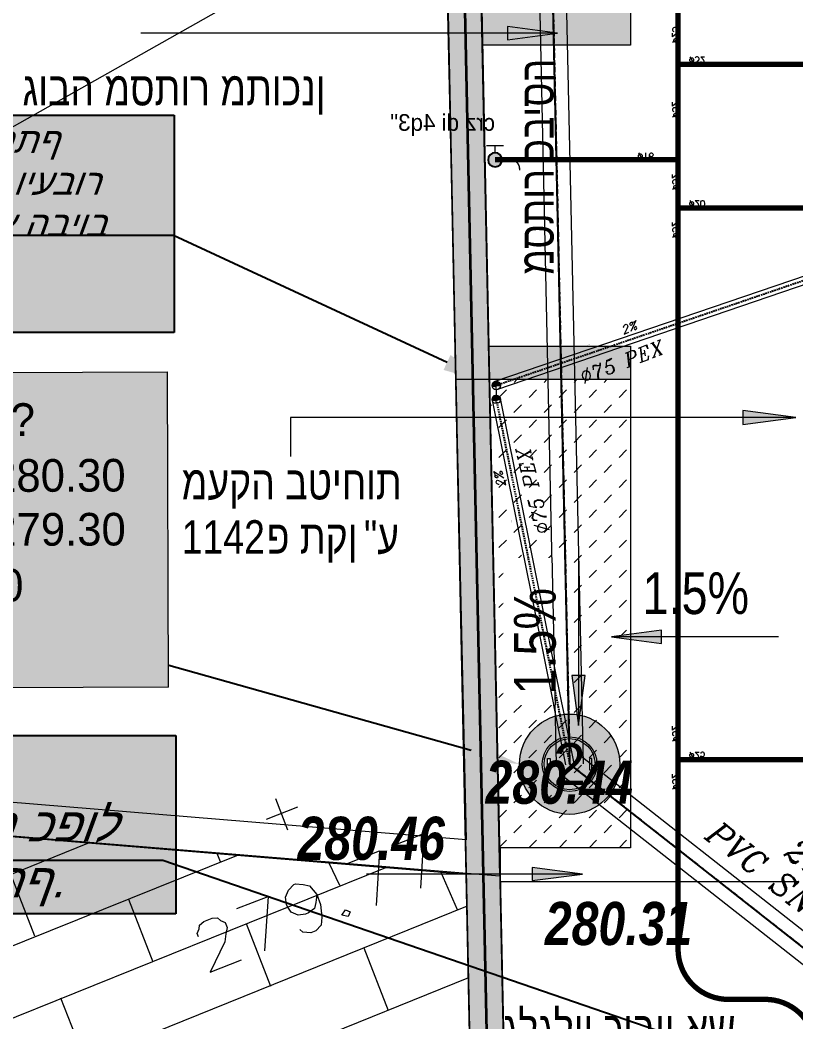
# Model space of a CAD drawing. Header units: centimetres. Extents: x 14435 to 32127, y -4289 to 2500.
# Drawn here: x 25377 to 25841, y -1627 to -1027 of the extents above; entities that cross this region are included whole.
import ezdxf
from ezdxf import colors
from ezdxf.entities.mleader import LeaderData, LeaderLine
from ezdxf.lldxf.tags import DXFTag
from ezdxf.math import Vec2, Vec3

# ---------------------------------------------------------------- set-up
doc = ezdxf.new("R2010")
doc.units = ezdxf.units.CM
doc.set_wipeout_variables(frame=1)
doc.linetypes.add('Hidden', pattern=[0.714375, 0.47625, -0.238125])
for name, color, linetype in [('A', 251, 'Continuous'), ('biov 110', 252, 'Continuous'), ('biov center', 130, 'Hidden'), ('BIUV', 4, 'Continuous'), ('BLACK', 250, 'Continuous'), ('cold water', 150, 'Continuous'), ('hot water', 1, 'Continuous'), ('num of plumbing', 250, 'Continuous'), ('text', 250, 'Continuous'), ('ברז גן', 5, 'Continuous')]:
    doc.layers.add(name, color=color, linetype=linetype)
for name, color, linetype, lineweight in [('A-DETL', 7, 'Continuous', 5), ('A-FLOR', 7, 'Continuous', 13), ('A-FLOR-PATT', 7, 'Continuous', 13), ('A-WALL', 7, 'Continuous', 13), ('A-WALL-PATT', 7, 'Continuous', 35), ('G-ANNO-DIMS', 7, 'Continuous', 5), ('G-ANNO-TEXT', 7, 'Continuous', 5)]:
    doc.layers.add(name, color=color, linetype=linetype, lineweight=lineweight)
for name, color, linetype, lineweight, true_color in [('PDF_0-Buildline', 4, 'Continuous', 5, 0x00ffff), ('PDF_0-GDR', 3, 'Continuous', 5, 0x00ff00), ('PDF_C1660_0_1', 3, 'Continuous', 5, 0x00ff00), ('PDF_HW-WALK-250', 8, 'Continuous', 5, 0x808080), ('PDF_M1502', 251, 'Continuous', 5, 0x656565), ('PDF_M1509', 251, 'Continuous', 5, 0x656565), ('מפת מדידה_dwg', 8, 'Continuous', 5, 0x767676)]:
    doc.layers.add(name, color=color, linetype=linetype, lineweight=lineweight, true_color=true_color)
doc.styles.add('Arial_10', font='arial.ttf', dxfattribs={"width": 0.8, "height": 20})
doc.styles.add('Arial_13', font='arial.ttf', dxfattribs={"width": 0.8, "height": 25})
doc.styles.add('Arial_B_I', font='arialbi.ttf', dxfattribs={"width": 0.8, "height": 25.793651})
doc.styles.add('italic1', font='italic.shx', dxfattribs={"height": 30})
doc.styles.add('MUR', font='MIRYL', dxfattribs={"oblique": 20})
doc.styles.add('ROMANS', font='romans.shx', dxfattribs={"height": 0.7})
doc.styles.add('SEACAD_arial_ttf', font='arial.ttf')
doc.styles.add('SH20', font='simpheb', dxfattribs={"height": 20})
doc.styles.add('SIVAN_M', font='SIVAN_M.shx', dxfattribs={"height": 0.4})
tags = doc.linetypes.add('WATER', pattern='A,7.5,-1.155096,["Water",Standard,S=1.5,R=0,X=0,Y=-0.35773],-8.414339,7.5', length=24.569435).pattern_tags.tags
tags[6] = DXFTag(74, 10)

# ---------------------------------------------------------------- blocks, each defined once
blk = doc.blocks.new('מפת מדידה_dwg-896485-קרקע פיתוח')
at = {"layer": 'PDF_0-Buildline', "color": 131, "lineweight": 13, "true_color": 0xaaffff, "flags": 128}
for points in [[(29973.55, 24855.62), (30558.71, 24570.98), (30371.42, 24059.89), (29736.52, 24369.93)], [(29983.07, 24828.11), (30533.32, 24560.4), (30360.84, 24087.4), (29762.97, 24379.45)]]:
    blk.add_lwpolyline(points, close=True, dxfattribs=at)
at = {"layer": 'PDF_0-GDR', "color": 81, "lineweight": 13, "true_color": 0xaaffaa, "flags": 128}
for points in [[(30286.36, 26239.71), (31021.13, 25890.51), (30267.72, 23835.56)], [(32374.51, 23011.25), (32997.77, 25122.28), (32147.01, 25373.06), (31040.17, 25882.04), (30300.52, 23866.25)]]:
    blk.add_lwpolyline(points, dxfattribs=at)
at = {"layer": 'PDF_C1660_0_1', "color": 81, "lineweight": 13, "true_color": 0xaaffaa, "flags": 128}
blk.add_lwpolyline([(30259.25, 23781.59), (31033.83, 25895.8), (32150.18, 25382.59), (32460.3, 26354.86)], dxfattribs=at)
at = {"layer": 'PDF_HW-WALK-250', "color": 254, "lineweight": 13, "true_color": 0xd4d4d4}
for p, q in [((29634.94, 24162.53), (30149.2, 24167.82)), ((30099.47, 24127.61), (30099.47, 24166.76)), ((30219.04, 24128.67), (30219.04, 24133.96)), ((29615.89, 24122.32), (30229.62, 24128.67)), ((30159.78, 24087.4), (30159.78, 24127.61)), ((30280.42, 24089.52), (30279.36, 24104.33)), ((29623.3, 24082.11), (30310.04, 24089.52)), ((30100.53, 24047.19), (30100.53, 24087.4)), ((30220.1, 24048.25), (30220.1, 24088.46)), ((30340.73, 24050.36), (30339.67, 24074.7)), ((29704.78, 24042.96), (30347.08, 24050.36)), ((30280.42, 24009.1), (30280.42, 24049.31)), ((29787.31, 24003.81), (30332.26, 24010.15))]:
    blk.add_line(p, q, dxfattribs=at)
at = {"layer": 'PDF_HW-WALK-250', "color": 254, "lineweight": 13, "true_color": 0xd4d4d4, "flags": 128}
blk.add_lwpolyline([(30353.43, 24068.35), (30267.72, 23835.56), (30242.32, 23848.26), (30219.04, 23797.46), (29601.08, 24092.69), (29736.52, 24369.93)], close=True, dxfattribs=at)
at = {"layer": 'PDF_M1502', "color": 9, "lineweight": 13, "true_color": 0xcbcbcb}
for p, q in [((30263.48, 24151.95), (30263.48, 24131.84)), ((30253.96, 24142.42), (30274.07, 24142.42))]:
    blk.add_line(p, q, dxfattribs=at)
at = {"layer": 'PDF_M1502', "color": 9, "lineweight": 13, "true_color": 0xcbcbcb, "flags": 128}
for points in [[(30190.47, 24091.63), (30190.47, 24093.75), (30192.59, 24095.87), (30193.65, 24097.98), (30196.82, 24099.04), (30202.11, 24099.04), (30205.29, 24097.98), (30206.34, 24095.87), (30208.46, 24093.75), (30208.46, 24090.57), (30206.34, 24087.4), (30204.23, 24083.17), (30189.41, 24069.41), (30209.52, 24069.41)], [(30217.98, 24099.04), (30238.09, 24099.04), (30224.33, 24069.41)], [(30265.6, 24089.52), (30263.48, 24085.28), (30261.37, 24082.11), (30257.14, 24081.05), (30255.02, 24081.05), (30250.79, 24082.11), (30247.61, 24085.28), (30246.55, 24089.52), (30246.55, 24090.57), (30247.61, 24094.81), (30250.79, 24097.98), (30255.02, 24100.1), (30256.08, 24100.1), (30260.31, 24097.98), (30263.48, 24095.87), (30265.6, 24089.52), (30265.6, 24083.17), (30263.48, 24075.76), (30261.37, 24071.53), (30257.14, 24069.41), (30253.96, 24069.41), (30249.73, 24071.53), (30248.67, 24073.64)], [(30289.94, 24100.1), (30310.04, 24100.1), (30296.29, 24070.47)], [(30318.51, 24100.1), (30338.61, 24100.1), (30324.86, 24070.47)]]:
    blk.add_lwpolyline(points, dxfattribs=at)
blk.add_lwpolyline([(30275.12, 24072.59), (30278.3, 24074.7), (30280.42, 24072.59), (30278.3, 24070.47)], close=True, dxfattribs=at)
at = {"layer": 'PDF_M1509', "color": 9, "lineweight": 13, "true_color": 0xcbcbcb, "flags": 128}
blk.add_lwpolyline([(29602.82, 24489.48), (30739.66, 24651.4), (31822.15, 24861.97)], dxfattribs=at)
blk = doc.blocks.new('pituah')
at = {"layer": 'A-FLOR-PATT', "lineweight": 5, "true_color": 0x85a877}
h = blk.add_hatch(dxfattribs=at)
h.set_pattern_fill('FP_50', color=252, style=0, pattern_type=2)
h.set_pattern_definition([(44.997, (59213.416, -9549.397), (-8.979786, 8.97931), [6.35, -6.35])])
h.paths.add_polyline_path([(58386.16, -12607.62), (58464.5, -12607.62), (58464.5, -12327.45), (58380.23, -12327.45), (58385.83, -12591.89)], flags=0)
at = {"layer": 'A-WALL-PATT', "lineweight": 13, "true_color": 0x636466}
for points in [[(58464.5, -12127.5), (58464.5, -12107.5), (58355.57, -12107.5), (58355.99, -12127.5), (58459.16, -12127.5)], [(58359.8, -12307.45), (58379.81, -12307.45), (58376, -12127.5), (58355.99, -12127.5)], [(58402.14, -12327.45), (58464.5, -12327.45), (58464.5, -12307.45), (58359.8, -12307.45), (58360.23, -12327.45), (58391.78, -12327.45)], [(58391.78, -12872.64), (58380.23, -12327.45), (58360.23, -12327.45), (58371.75, -12871.39), (58386.59, -12872.32)]]:
    blk.add_hatch(color=251, dxfattribs=at).paths.add_polyline_path(points, flags=0)
at = {"layer": 'G-ANNO-DIMS'}
for points in [[(58420.83, -12120.23), (58390.83, -12116.28), (58390.83, -12124.18)], [(58453.12, -12481.35), (58483.12, -12485.3), (58483.12, -12477.4)], [(58433.42, -12534.44), (58437.37, -12504.44), (58429.47, -12504.44)], [(58435.76, -12623.21), (58405.76, -12619.26), (58405.76, -12627.16)]]:
    blk.add_hatch(color=256, dxfattribs=at).paths.add_polyline_path(points, flags=0)
at = {"layer": 'G-ANNO-TEXT'}
blk.add_hatch(color=256, dxfattribs=at).paths.add_polyline_path([(58563.48, -12350.08), (58531.73, -12345.9), (58531.73, -12354.26)], flags=0)
at = {"layer": 'A-DETL', "color": 176, "lineweight": 35, "true_color": 0x000080}
blk.add_line((58382.89, -12925.47), (58335.21, -10673.95), dxfattribs=at)
at = {"layer": 'A-DETL'}
blk.add_line((58386.59, -12627.62), (58564.5, -12627.62), dxfattribs=at)
at = {"layer": 'A-FLOR'}
for p, q in [((58464.5, -12327.45), (58464.5, -12607.62)), ((58464.5, -12607.62), (58386.16, -12607.62)), ((58386.59, -12607.62), (58386.59, -12627.62))]:
    blk.add_line(p, q, dxfattribs=at)
at = {"layer": 'A-WALL'}
for p, q in [((58371.75, -12871.39), (58325.41, -10683.4)), ((58464.5, -12107.5), (58464.5, -12127.5)), ((58464.5, -12127.5), (58376, -12127.5)), ((58376, -12127.5), (58379.81, -12307.45)), ((58379.81, -12307.45), (58464.5, -12307.45)), ((58464.5, -12307.45), (58464.5, -12327.45)), ((58464.5, -12327.45), (58360.23, -12327.45)), ((58380.23, -12327.45), (58391.78, -12872.64))]:
    blk.add_line(p, q, dxfattribs=at)
at = {"layer": 'G-ANNO-DIMS'}
for p, q in [((58420.83, -12120.23), (58390.83, -12116.28)), ((58390.83, -12116.28), (58390.83, -12124.18)), ((58420.83, -12120.23), (58171.55, -12120.23)), ((58390.83, -12124.18), (58420.83, -12120.23)), ((58433.42, -12434.44), (58433.42, -12534.44)), ((58483.12, -12477.4), (58453.12, -12481.35)), ((58453.12, -12481.35), (58483.12, -12485.3)), ((58553.12, -12481.35), (58453.12, -12481.35)), ((58483.12, -12485.3), (58483.12, -12477.4)), ((58437.37, -12504.44), (58429.47, -12504.44)), ((58429.47, -12504.44), (58433.42, -12534.44)), ((58433.42, -12534.44), (58437.37, -12504.44)), ((58435.76, -12623.21), (58405.76, -12619.26)), ((58405.76, -12619.26), (58405.76, -12627.16)), ((58435.76, -12623.21), (58306.65, -12623.21)), ((58405.76, -12627.16), (58435.76, -12623.21))]:
    blk.add_line(p, q, dxfattribs=at)
at = {"layer": 'G-ANNO-TEXT'}
for p, q in [((58261.13, -12350.08), (58261.13, -12373.36)), ((58563.48, -12350.08), (58261.13, -12350.08)), ((58563.48, -12350.08), (58531.73, -12345.9)), ((58531.73, -12345.9), (58531.73, -12354.26)), ((58531.73, -12354.26), (58563.48, -12350.08))]:
    blk.add_line(p, q, dxfattribs=at)
at = {"layer": 'מפת מדידה_dwg', "color": 31, "true_color": 0xffbfaa, "rotation": 21.33280097992486}
blk.add_blockref('מפת מדידה_dwg-896485-קרקע פיתוח', (38848.27, -46084.56), dxfattribs=at)
at = {"layer": 'G-ANNO-DIMS', "char_height": 25.794, "width": 99.1684, "attachment_point": 1, "line_spacing_factor": 0.941778, "style": 'Arial_B_I'}
for s, insert in [('280.44', (58377.8, -12555.4)), ('280.46', (58265.33, -12588.91)), ('280.31', (58413.28, -12639.89))]:
    blk.add_mtext(s, dxfattribs=dict(at, insert=insert))
at = {"layer": 'G-ANNO-TEXT', "insert": (58398.53, -12264.71), "char_height": 20, "width": 145.5865, "attachment_point": 1, "rotation": 90, "style": 'Arial_10'}
blk.add_mtext('מסתור כביסה', dxfattribs=at)
at = {"layer": 'G-ANNO-TEXT', "char_height": 20, "attachment_point": 1, "style": 'Arial_10'}
for s, insert, width in [('גובה מסתור מתוכנן', (58100.79, -12143.45), 205.232), ('מעקה בטיחות', (58196.05, -12379.16), 149.4346), ('1142', (58196.05, -12411.57), 61.5696), ('פ תקן ', (58246.85, -12411.57), 70.5485), ('\\fArial|b0|i0|c177|p34|;\\W.8;"', (58305.06, -12411.57), 9.6203), ('\\fArial|b0|i0|c177|p34|;\\W.8;ע', (58313, -12411.57), 14.751)]:
    blk.add_mtext(s, dxfattribs=dict(at, insert=insert, width=width))
at = {"layer": 'G-ANNO-TEXT', "color": 1, "true_color": 0xff0000, "insert": (58387.93, -12705.48), "char_height": 20, "width": 157.1308, "attachment_point": 1, "style": 'Arial_10'}
blk.add_mtext('גלגלון כיבוי אש', dxfattribs=at)
at = {"layer": 'G-ANNO-DIMS', "insert": (58394.78, -12515.81), "char_height": 25, "width": 75.2945, "attachment_point": 1, "rotation": 90, "line_spacing_factor": 0.941778, "style": 'Arial_13', "bg_fill": 3, "box_fill_scale": 1.25, "bg_fill_color": 9, "bg_fill_true_color": 13158600, "bg_fill_transparency": 0}
blk.add_mtext('1.5%', dxfattribs=at)
at = {"layer": 'G-ANNO-DIMS', "insert": (58471.75, -12442.71), "char_height": 25, "width": 75.2945, "attachment_point": 1, "line_spacing_factor": 0.941778, "style": 'Arial_13', "bg_fill": 3, "box_fill_scale": 1.25, "bg_fill_color": 9, "bg_fill_true_color": 13158600, "bg_fill_transparency": 0}
blk.add_mtext('1.5%', dxfattribs=at)
blk = doc.blocks.new('G_LABELD')
blk.add_wipeout([(0, 193.3), (214.2, 193.3), (214.2, 0), (0, 0)])
at = {"true_color": 0xffffff, "transparency": 33554687}
h = blk.add_hatch(color=7, dxfattribs=at)
h.dxf.hatch_style = 1
h.paths.add_polyline_path([(214.2, 193.3), (0, 193.3), (0, 0), (214.2, 0)])
h.paths.add_polyline_path([(101.57, 82.02), (134.87, 82.02), (134.87, 112.02), (101.57, 112.02)], flags=24)
h.paths.add_polyline_path([(101.57, 115.07), (144.17, 115.07), (144.17, 145.07), (101.57, 145.07)], flags=24)
h.paths.add_polyline_path([(23, 48.33), (71.1, 48.33), (71.1, 78.33), (23, 78.33)], flags=24)
h.paths.add_polyline_path([(23.9, 15.2), (54.08, 15.2), (54.08, 45.2), (23.9, 45.2)], flags=24)
h.paths.add_polyline_path([(23, 81.67), (93, 81.67), (93, 111.67), (23, 111.67)], flags=24)
h.paths.add_polyline_path([(68.49, 47.86), (98.67, 47.86), (98.67, 77.86), (68.49, 77.86)], flags=24)
h.paths.add_polyline_path([(22.36, 149.37), (148.55, 149.37), (148.55, 179.37), (22.36, 179.37)], flags=24)
h.paths.add_polyline_path([(23, 115), (102.52, 115), (102.52, 145), (23, 145)], flags=24)
at = {"color": 0, "linetype": 'Continuous', "lineweight": 13}
for p, q in [((0, 193.3), (214.2, 193.3)), ((0, 0), (0, 193.3)), ((214.2, 0), (214.2, 193.3)), ((214.2, 0), (0, 0))]:
    blk.add_line(p, q, dxfattribs=at)
at = {"color": 0, "lineweight": 9, "style": 'SH20'}
for s, p in [('T.L.=', (28, 120)), ('I.L.=', (28, 86.67)), ('H=', (28, 53.33))]:
    blk.add_text(s, height=20, dxfattribs=at).set_placement(p)
blk.add_attdef('NUMBER', (27.36, 154.37), '', height=20, dxfattribs=at)
at = {"color": 0, "lineweight": 9}
for tag, p in [('TL', (106.57, 120.07)), ('IL', (106.57, 87.02)), ('H', (73.49, 52.86)), ('D', (28.9, 20.2))]:
    blk.add_attdef(tag, p, '', height=20, dxfattribs=at)
blk = doc.blocks.new('*U742')
at = {"layer": 'biov 110', "color": 1, "lineweight": 15}
for p, q in [((5497, -364.77), (6312.55, -364.77)), ((5497, -380.77), (6312.55, -380.77))]:
    blk.add_line(p, q, dxfattribs=at)
at = {"layer": 'biov center', "color": 3, "ltscale": 6}
blk.add_lwpolyline([(5497, -372.77), (6312.55, -372.77)], dxfattribs=at)
blk = doc.blocks.new('*U746')
at = {"layer": 'biov 110', "color": 1, "lineweight": 15}
for p, q in [((5497, -364.77), (6020.59, -364.77)), ((5497, -380.77), (6020.59, -380.77))]:
    blk.add_line(p, q, dxfattribs=at)
at = {"layer": 'biov center', "color": 3, "ltscale": 6}
blk.add_lwpolyline([(5497, -372.77), (6020.59, -372.77)], dxfattribs=at)
blk = doc.blocks.new('A$C41AC0131')
at = {"layer": 'BIUV', "color": 5, "ltscale": 40}
blk.add_lwpolyline([(0, 11.3, 0, 16.3, 0), (57, 8.1, 0, 0, 0), (81.5, 7, 0, 0, 0)], format="xyseb", dxfattribs=at)
blk = doc.blocks.new('A$C38873827')
at = {"color": 7, "rotation": 87.25165573860627}
blk.add_blockref('A$C41AC0131', (13.5, -0.5), dxfattribs=at)
blk = doc.blocks.new('*U888')
at = {"layer": 'biov 110', "color": 5, "lineweight": 5}
for p, q in [((8478.18, 3899.65), (8700.74, 3899.65)), ((8478.18, 3894.65), (8700.74, 3894.65))]:
    blk.add_line(p, q, dxfattribs=at)
at = {"layer": 'biov center', "color": 3, "ltscale": 2}
blk.add_lwpolyline([(8478.18, 3897.15), (8700.74, 3897.15)], dxfattribs=at)
blk = doc.blocks.new('MH D1000')
at = {"lineweight": 5}
h = blk.add_hatch(color=9, dxfattribs=at)
h.paths.add_polyline_path([(435, 171), (690, 171, 0.869252), (-399, 171), (-145, 171, -0.770288)])
h.paths.add_polyline_path([(695, 94, 0.034931), (690, 171), (435, 171, -0.064609), (445, 94, -1), (-155, 94, -0.064609), (-145, 171), (-399, 171, 0.034931), (-405, 94, 1)])
h = blk.add_hatch(color=9, dxfattribs=at)
h.paths.add_polyline_path([(-135, 94, 1), (425, 94, 1)])
h.paths.add_polyline_path([(-70, 156), (-70, 32), (-97, 32), (-97, 156)], flags=16)
h.paths.add_polyline_path([(361, 156), (387, 156), (387, 32), (361, 32)], flags=16)
at = {"layer": 'BLACK', "lineweight": 5}
for points in [[(-97, 32), (-97, 156), (-70, 156), (-70, 32)], [(387, 32), (387, 156), (361, 156), (361, 32)]]:
    blk.add_lwpolyline(points, close=True, dxfattribs=at)
for radius in [550, 300, 280]:
    blk.add_circle((145, 94), radius, dxfattribs=at)
blk = doc.blocks.new('zekef m.k')
at = {"layer": 'hot water', "color": 5, "lineweight": 5, "ltscale": 20}
blk.add_line((3584, 2419.2, 6.4), (3580.7, 2419.2, 6.4), dxfattribs=at)
for centre in [(3578.2, 2419.2, 6.4), (3586.5, 2419.2, 6.4)]:
    blk.add_circle(centre, 2.5, dxfattribs=at)
at = {"layer": 'num of plumbing', "lineweight": 0}
for p, q in [((3578.2, 2421.43, 6.4), (3577.64, 2420.87, 6.4)), ((3578.2, 2420.73, 6.4), (3577.76, 2421.17, 6.4)), ((3578.2, 2421.34, 6.4), (3578.01, 2421.53, 6.4)), ((3578.2, 2421.7, 6.4), (3578.2, 2416.7, 6.4)), ((3578.46, 2421.69, 6.4), (3578.2, 2421.43, 6.4)), ((3578.97, 2421.58, 6.4), (3578.2, 2420.81, 6.4)), ((3579.39, 2421.4, 6.4), (3578.2, 2420.2, 6.4)), ((3580.34, 2419.2, 6.4), (3578.2, 2421.34, 6.4)), ((3579.76, 2421.15, 6.4), (3578.2, 2419.59, 6.4)), ((3580.69, 2419.46, 6.4), (3578.46, 2421.69, 6.4)), ((3580.43, 2420.34, 6.4), (3579.34, 2421.43, 6.4)), ((3586.5, 2421.43, 6.4), (3585.94, 2420.87, 6.4)), ((3586.5, 2420.73, 6.4), (3586.06, 2421.17, 6.4)), ((3586.5, 2421.34, 6.4), (3586.31, 2421.53, 6.4)), ((3586.5, 2421.7, 6.4), (3586.5, 2416.7, 6.4)), ((3586.76, 2421.69, 6.4), (3586.5, 2421.43, 6.4)), ((3587.27, 2421.58, 6.4), (3586.5, 2420.81, 6.4)), ((3587.69, 2421.4, 6.4), (3586.5, 2420.2, 6.4)), ((3588.64, 2419.2, 6.4), (3586.5, 2421.34, 6.4)), ((3588.06, 2421.15, 6.4), (3586.5, 2419.59, 6.4)), ((3588.99, 2419.46, 6.4), (3586.76, 2421.69, 6.4)), ((3588.73, 2420.34, 6.4), (3587.64, 2421.43, 6.4)), ((3575.7, 2419.2, 6.4), (3580.7, 2419.2, 6.4)), ((3578.2, 2420.81, 6.4), (3577.6, 2420.22, 6.4)), ((3578.2, 2420.11, 6.4), (3577.61, 2420.71, 6.4)), ((3578.2, 2419.5, 6.4), (3577.63, 2420.07, 6.4)), ((3578.2, 2420.2, 6.4), (3577.75, 2419.75, 6.4)), ((3578.2, 2419.59, 6.4), (3578, 2419.39, 6.4)), ((3579.73, 2419.2, 6.4), (3578.2, 2420.73, 6.4)), ((3579.11, 2419.2, 6.4), (3578.2, 2420.11, 6.4)), ((3578.5, 2419.2, 6.4), (3578.2, 2419.5, 6.4)), ((3578.42, 2419.2, 6.4), (3578.32, 2419.1, 6.4)), ((3580.69, 2419.02, 6.4), (3578.38, 2416.71, 6.4)), ((3578.53, 2416.72, 6.4), (3578.38, 2416.87, 6.4)), ((3580.08, 2420.85, 6.4), (3578.42, 2419.2, 6.4)), ((3580.11, 2417.59, 6.4), (3578.5, 2419.2, 6.4)), ((3579.04, 2419.2, 6.4), (3578.59, 2418.76, 6.4)), ((3579.02, 2416.84, 6.4), (3578.64, 2417.23, 6.4)), ((3579.65, 2419.2, 6.4), (3578.77, 2418.32, 6.4)), ((3579.81, 2417.28, 6.4), (3578.77, 2418.32, 6.4)), ((3579.44, 2417.03, 6.4), (3578.79, 2417.69, 6.4)), ((3580.26, 2419.2, 6.4), (3578.8, 2417.74, 6.4)), ((3580.34, 2420.5, 6.4), (3579.04, 2419.2, 6.4)), ((3580.36, 2417.95, 6.4), (3579.11, 2419.2, 6.4)), ((3580.5, 2418.21, 6.4), (3579.19, 2416.9, 6.4)), ((3580.54, 2420.09, 6.4), (3579.65, 2419.2, 6.4)), ((3580.56, 2418.37, 6.4), (3579.73, 2419.2, 6.4)), ((3580.67, 2419.61, 6.4), (3580.26, 2419.2, 6.4)), ((3580.68, 2418.86, 6.4), (3580.34, 2419.2, 6.4)), ((3584, 2419.2, 6.4), (3589, 2419.2, 6.4)), ((3586.5, 2420.81, 6.4), (3585.9, 2420.22, 6.4)), ((3586.5, 2420.11, 6.4), (3585.91, 2420.71, 6.4)), ((3586.5, 2419.5, 6.4), (3585.93, 2420.07, 6.4)), ((3586.5, 2420.2, 6.4), (3586.05, 2419.75, 6.4)), ((3586.5, 2419.59, 6.4), (3586.3, 2419.39, 6.4)), ((3588.03, 2419.2, 6.4), (3586.5, 2420.73, 6.4)), ((3587.41, 2419.2, 6.4), (3586.5, 2420.11, 6.4)), ((3586.8, 2419.2, 6.4), (3586.5, 2419.5, 6.4)), ((3586.72, 2419.2, 6.4), (3586.62, 2419.1, 6.4)), ((3588.99, 2419.02, 6.4), (3586.68, 2416.71, 6.4)), ((3586.83, 2416.72, 6.4), (3586.68, 2416.87, 6.4)), ((3588.38, 2420.85, 6.4), (3586.72, 2419.2, 6.4)), ((3588.41, 2417.59, 6.4), (3586.8, 2419.2, 6.4)), ((3587.34, 2419.2, 6.4), (3586.89, 2418.76, 6.4)), ((3587.32, 2416.84, 6.4), (3586.94, 2417.23, 6.4)), ((3587.95, 2419.2, 6.4), (3587.07, 2418.32, 6.4)), ((3588.11, 2417.28, 6.4), (3587.07, 2418.32, 6.4)), ((3587.74, 2417.03, 6.4), (3587.09, 2417.69, 6.4)), ((3588.56, 2419.2, 6.4), (3587.1, 2417.74, 6.4)), ((3588.64, 2420.5, 6.4), (3587.34, 2419.2, 6.4)), ((3588.66, 2417.95, 6.4), (3587.41, 2419.2, 6.4)), ((3588.8, 2418.21, 6.4), (3587.49, 2416.9, 6.4)), ((3588.84, 2420.09, 6.4), (3587.95, 2419.2, 6.4)), ((3588.86, 2418.37, 6.4), (3588.03, 2419.2, 6.4)), ((3588.97, 2419.61, 6.4), (3588.56, 2419.2, 6.4)), ((3588.98, 2418.86, 6.4), (3588.64, 2419.2, 6.4))]:
    blk.add_line(p, q, dxfattribs=at)
for centre in [(3578.2, 2419.2, 6.4), (3586.5, 2419.2, 6.4)]:
    blk.add_circle(centre, 2.5, dxfattribs=at)
for centre, start, end in [((3579.17, 2420.45, 6.4), 127.76098, 232.23902), ((3587.47, 2420.45, 6.4), 127.76098, 232.23902), ((3577.23, 2417.95, 6.4), 307.76098, 52.23902), ((3585.53, 2417.95, 6.4), 307.76098, 52.23902)]:
    blk.add_arc(centre, 1.58, start, end, dxfattribs=at)
blk = doc.blocks.new('ברז גן')
at = {"layer": 'num of plumbing', "transparency": 33554687}
h = blk.add_hatch(color=5, dxfattribs=at)
h.dxf.hatch_style = 1
h.paths.add_polyline_path([(4863.6, 4271.4, 1), (4883.6, 4271.4, 1)])
at = {"layer": 'num of plumbing'}
blk.add_circle((4873.6, 4271.4), 10, dxfattribs=at)
at = {"layer": 'ברז גן', "const_width": 2}
for points in [[(4861.3, 4291.4), (4886.3, 4291.4)], [(4873.8, 4281.4), (4873.8, 4291.4)]]:
    blk.add_lwpolyline(points, dxfattribs=at)
blk.add_lwpolyline([(4863.6, 4271.4), (4851.6, 4271.4, 0.414214), (4838.6, 4258.4), (4838.6, 4256.4)], format="xyb", dxfattribs=at)

msp = doc.modelspace()

# ---------------------------------------------------------------- block references
msp.add_blockref('pituah', (-32722.21, 11084.93))

# ---------------------------------------------------------------- next in the draw order: linework, layer by layer
for points in [[(25705.91, -1472.55), (25688.04, -657.19)], [(26117.42, -1796.02), (25705.91, -1472.55)]]:
    msp.add_lwpolyline(points)
at = {"layer": 'biov 110', "color": 5, "lineweight": 5}
for p, q in [((25847.42, -1180.18), (25661.16, -1243.7)), ((25849.04, -1184.91), (25662.77, -1248.43))]:
    msp.add_line(p, q, dxfattribs=at)
at = {"layer": 'biov center', "color": 3, "ltscale": 2}
msp.add_lwpolyline([(25848.13, -1182.58), (25661.96, -1246.07)], dxfattribs=at)
at = {"layer": 'cold water', "linetype": 'WATER', "lineweight": 15, "ltscale": 0.08, "const_width": 3.2}
msp.add_lwpolyline([(25852.92, -1715.2), (25852.92, -1643.23, 0.414214), (25822.92, -1613.23), (25800.74, -1613.23, -0.414214), (25770.74, -1583.23), (25770.74, 381.6)], format="xyb", dxfattribs=at)
for points in [[(25770.74, -1053.89), (25937.43, -1053.89)], [(25770.74, -1111.03), (25661.27, -1111.03)], [(25770.74, -1139.89), (25924.53, -1139.89)], [(25770.74, -1469.91), (25924.53, -1469.91)]]:
    msp.add_lwpolyline(points, dxfattribs=at)

# ---------------------------------------------------------------- next in the draw order: block references
for name, p, rotation in [('zekef m.k', (28081.16, -4832.57, -6.4), 90), ('*U888', (20167.46, 6287.36), 281.3883711103681)]:
    msp.add_blockref(name, p, dxfattribs=dict(rotation=rotation))
at = {"color": 0, "xscale": 0.0545454545454542, "yscale": 0.0545454545454542, "zscale": 0.0545454545454542}
msp.add_blockref('MH D1000', (25697.98, -1477.69), dxfattribs=at)
at = {"layer": 'biov center', "lineweight": 0}
for name, p, rotation in [('*U742', (25940.26, 4846.66), 271.2557093106195), ('*U746', (21614.65, 2217.65), 321.8300018020384)]:
    msp.add_blockref(name, p, dxfattribs=dict(at, rotation=rotation))
at = {"layer": 'BIUV', "color": 7, "lineweight": 5, "xscale": 0.252, "yscale": 0.252, "zscale": 0.252}
for p, rotation in [((25717.06, -1221.07, -2.69), 295.7546406374284), ((25670.55, -1327.54, -2.69), 18.27190394404328)]:
    msp.add_blockref('A$C38873827', p, dxfattribs=dict(at, rotation=rotation))
at = {"layer": 'num of plumbing', "xscale": -0.4184556890603905, "yscale": 0.4184556890603905, "zscale": 0.4184556890603905}
msp.add_blockref('ברז גן', (27700.66, -2898.43), dxfattribs=at)

# ---------------------------------------------------------------- next in the draw order: texts
at = {"layer": 'BIUV', "color": 5, "lineweight": 5, "style": 'italic1'}
for s, height, rotation, p in [('2%%%', 5.04, 21.65569, (25737.87, -1215.59, 5723.41)), ('%%C75 PEX', 8.4, 20.90466, (25714.03, -1245.35)), ('%%C75 PEX', 8.4, 103.42192, (25694.23, -1333.71)), ('2%%%', 5.04, 104.17296, (25667.83, -1306.19, 5723.41))]:
    msp.add_text(s, height=height, rotation=rotation, dxfattribs=at).set_placement(p)
at = {"layer": 'BIUV', "color": 5, "style": 'italic1'}
for s, rotation, p in [('PVC SN-8 %%C160', 321.91142, (25786.37, -1516.53, 4.48)), ('2%%%', 322.9536, (25833.52, -1526.9, 15901.34))]:
    msp.add_text(s, height=14, rotation=rotation, dxfattribs=at).set_placement(p)
at = {"layer": 'BLACK', "color": 1, "insert": (25063.27, -1091.9), "char_height": 15, "attachment_point": 1, "line_spacing_factor": 0.99999, "style": 'MUR', "bg_fill": 17, "box_fill_scale": 1.5, "bg_fill_color": 255, "bg_fill_transparency": 0}
msp.add_mtext_dynamic_manual_height_columns('\\A1;\\pxr1.56289,qc;{\\fArial|b0|i0|c177|p34;ריקון תא ביוב המנקז את קומת המרתף \\fArial|b0|i0|c0|p34;   \\fArial|b0|i0|c177|p34;          יתבצע בעזרת משאבה טבולה ויעבור דרך "גמל" בגובה 50ס"מ מעל לתא הביוב הקולט אותו.\\P\\pr0;ראה פרט מצורף.}', width=398.4434, gutter_width=252.09, heights=[0], dxfattribs=at)
at = {"layer": 'G-ANNO-TEXT', "char_height": 20, "attachment_point": 1, "style": 'Arial_10'}
for insert, width in [((25547.91, -1058.52), 4.4895), ((25597.14, -1294.23), 7.6962)]:
    msp.add_mtext('\\fArial|b0|i0|c177|p34|;\\W.8; ', dxfattribs=dict(at, insert=insert, width=width))
at = {"layer": 'G-ANNO-TEXT', "insert": (25676.32, -1059.66), "char_height": 20, "width": 4.4895, "attachment_point": 1, "rotation": 90, "style": 'Arial_10'}
msp.add_mtext('\\fArial|b0|i0|c177|p34|;\\W.8; ', dxfattribs=at)
at = {"layer": 'num of plumbing', "style": 'SEACAD_arial_ttf'}
msp.add_text('2', height=25.14, dxfattribs=at).set_placement((25696.11, -1485.09, -187983.64))
at = {"layer": 'num of plumbing', "color": 1, "insert": (25075.89, -1465.46), "char_height": 20, "attachment_point": 1, "line_spacing_factor": 0.99999, "style": 'MUR', "bg_fill": 17, "box_fill_scale": 1.5, "bg_fill_color": 255, "bg_fill_transparency": 0}
msp.add_mtext_dynamic_manual_height_columns('\\A1;\\pxqc;{\\fArial|b0|i0|c177|p34;גלגון 3/4."\\Pיש לוודא הצבת אל חוזר כפול בהתאם לפרט המצורף.}', width=384.4789, gutter_width=252.09, heights=[0], dxfattribs=at)
at = {"layer": 'text', "color": 7, "style": 'ROMANS', "text_generation_flag": 2}
for s, rotation, p in [('%%C25', 270, (25767.51, -1041.28)), ('%%C32', 180, (25777.31, -1049.44)), ('%%C32', 270, (25767.51, -1085.94)), ('%%C16', 180, (25746.52, -1106.86)), ('%%C32', 270, (25767.51, -1129.15)), ('%%C20', 180, (25777.31, -1135.43)), ('%%C32', 270, (25767.51, -1157.85)), ('%%C32', 270, (25767.51, -1459.18)), ('%%C25', 180, (25777.31, -1465.45)), ('%%C32', 270, (25767.51, -1487.87))]:
    msp.add_text(s, height=3.798, rotation=rotation, dxfattribs=at).set_placement(p)
at = {"layer": 'text', "color": 7, "style": 'SIVAN_M', "text_generation_flag": 2}
msp.add_text('crz di 4q3"', height=10, dxfattribs=at).set_placement((25661.27, -1093.73))

# ---------------------------------------------------------------- next in the draw order: leaders
at = {"layer": 'A', "color": 6, "linetype": 'Continuous', "lineweight": -3}
ml = msp.add_multileader_mtext('Standard', dxfattribs=at)
ml.set_content('')
ml.set_leader_properties()
ml.build(insert=Vec2(0, 0))
ml.multileader.update_dxf_attribs({"text_right_attachment_type": 6, "dogleg_length": 0.36, "arrow_head_size": 30})
ctx = ml.context
ctx.base_point, ctx.char_height, ctx.arrow_head_size, ctx.landing_gap_size, ctx.plane_origin = Vec3(25335.24, -1398.73, -29647.4), 0.18, 30, 0.09, Vec3(24890.93, -1234.26, -29647.4)
ctx.right_attachment = 6
notes = []
notes.append((ctx, [(0, (1, 1, 0), (25413.76, -1398.73, -29647.4), (-1, 0), 78.53, [(0, [(25675.91, -1472.55, -29647.4)], 0, [])])]))
ctx.mtext, ml.multileader.dxf.content_type = None, 0
at = {"layer": 'num of plumbing', "color": 1, "lineweight": 18}
ml = msp.add_multileader_mtext('Standard', dxfattribs=at)
ml.set_content('')
ml.set_leader_properties()
ml.build(insert=Vec2(0, 0))
ml.multileader.update_dxf_attribs({"text_right_attachment_type": 6, "dogleg_length": 0.36, "arrow_head_size": 30})
ctx = ml.context
ctx.base_point, ctx.char_height, ctx.arrow_head_size, ctx.landing_gap_size, ctx.plane_origin = Vec3(25326.42, -1530.24, 6.4), 0.18, 30, 0.09, Vec3(25228.21, -1427.31, 6.4)
ctx.right_attachment = 6
notes.append((ctx, [(0, (1, 1, 0), (25462.59, -1530.24, 6.4), (-1, 0), 136.17, [(0, [(25804.41, -1647.7, 6.4)], 0, [])])]))
ctx.mtext, ml.multileader.dxf.content_type = None, 0
for ctx, leaders in notes:
    for number, flags, end, landing, length, lines in leaders:
        leader = LeaderData()
        leader.index, (leader.has_last_leader_line, leader.has_dogleg_vector, leader.attachment_direction) = number, flags
        leader.last_leader_point, leader.dogleg_vector, leader.dogleg_length = Vec3(end), Vec3(landing), length
        for number, points, colour, breaks in lines:
            line = LeaderLine()
            line.index, line.vertices, line.color, line.breaks = number, Vec3.list(points), colors.encode_raw_color(colour), breaks
            leader.lines.append(line)
        ctx.leaders.append(leader)

# ---------------------------------------------------------------- next in the draw order: block references
at = {"layer": 'A', "color": 6, "linetype": 'Continuous', "lineweight": -3}
ref = msp.add_blockref('G_LABELD', (25256.8, -1427.23, -29647.4), dxfattribs=dict(at, xscale=0.9760067125500841, yscale=0.9760067125500841, zscale=0.9760067125500841, rotation=0.1780191163896052))
ref.add_attrib('NUMBER', '2 \x81…‰\x81', (25283.03, -1276.48, -29647.4), dxfattribs={"layer": '0', "color": 0, "lineweight": 30, "height": 19.52, "rotation": 0.17802, "style": 'SH20'})
ref.add_attrib('H', '1.00', (25328.37, -1375.41, -29647.4), dxfattribs={"layer": '0', "color": 0, "lineweight": 30, "height": 19.52, "rotation": 0.17802})
ref.add_attrib('D', '%%C80', (25284.94, -1407.42, -29647.4), dxfattribs={"layer": '0', "color": 0, "lineweight": 30, "height": 19.52, "rotation": 0.17802})
ref.add_attrib('TL', '280.30', (25360.44, -1309.72, -29647.4), dxfattribs={"layer": '0', "color": 0, "lineweight": 30, "height": 19.52, "rotation": 0.17802})
ref.add_attrib('IL', '279.30', (25360.54, -1341.98, -29647.4), dxfattribs={"layer": '0', "color": 0, "lineweight": 30, "height": 19.52, "rotation": 0.17802})

# ---------------------------------------------------------------- next in the draw order: leaders
at = {"layer": 'BLACK', "color": 1, "lineweight": 18}
ml = msp.add_multileader_mtext('Standard', dxfattribs=at)
ml.set_content('')
ml.set_leader_properties()
ml.build(insert=Vec2(0, 0))
ml.multileader.update_dxf_attribs({"text_right_attachment_type": 6, "dogleg_length": 0.36, "arrow_head_size": 30})
ctx = ml.context
ctx.base_point, ctx.char_height, ctx.arrow_head_size, ctx.landing_gap_size, ctx.plane_origin = Vec3(25332.69, -1156.4, 6.4), 0.18, 30, 0.09, Vec3(25157.28, -1398.88, 6.4)
ctx.right_attachment = 6
notes = []
notes.append((ctx, [(0, (1, 1, 0), (25468.86, -1156.4, 6.4), (-1, 0), 136.17, [(0, [(25659.74, -1244.93, 6.4)], 0, [])])]))
ctx.mtext, ml.multileader.dxf.content_type = None, 0
for ctx, leaders in notes:
    for number, flags, end, landing, length, lines in leaders:
        leader = LeaderData()
        leader.index, (leader.has_last_leader_line, leader.has_dogleg_vector, leader.attachment_direction) = number, flags
        leader.last_leader_point, leader.dogleg_vector, leader.dogleg_length = Vec3(end), Vec3(landing), length
        for number, points, colour, breaks in lines:
            line = LeaderLine()
            line.index, line.vertices, line.color, line.breaks = number, Vec3.list(points), colors.encode_raw_color(colour), breaks
            leader.lines.append(line)
        ctx.leaders.append(leader)

doc.saveas('drawing.dxf')
